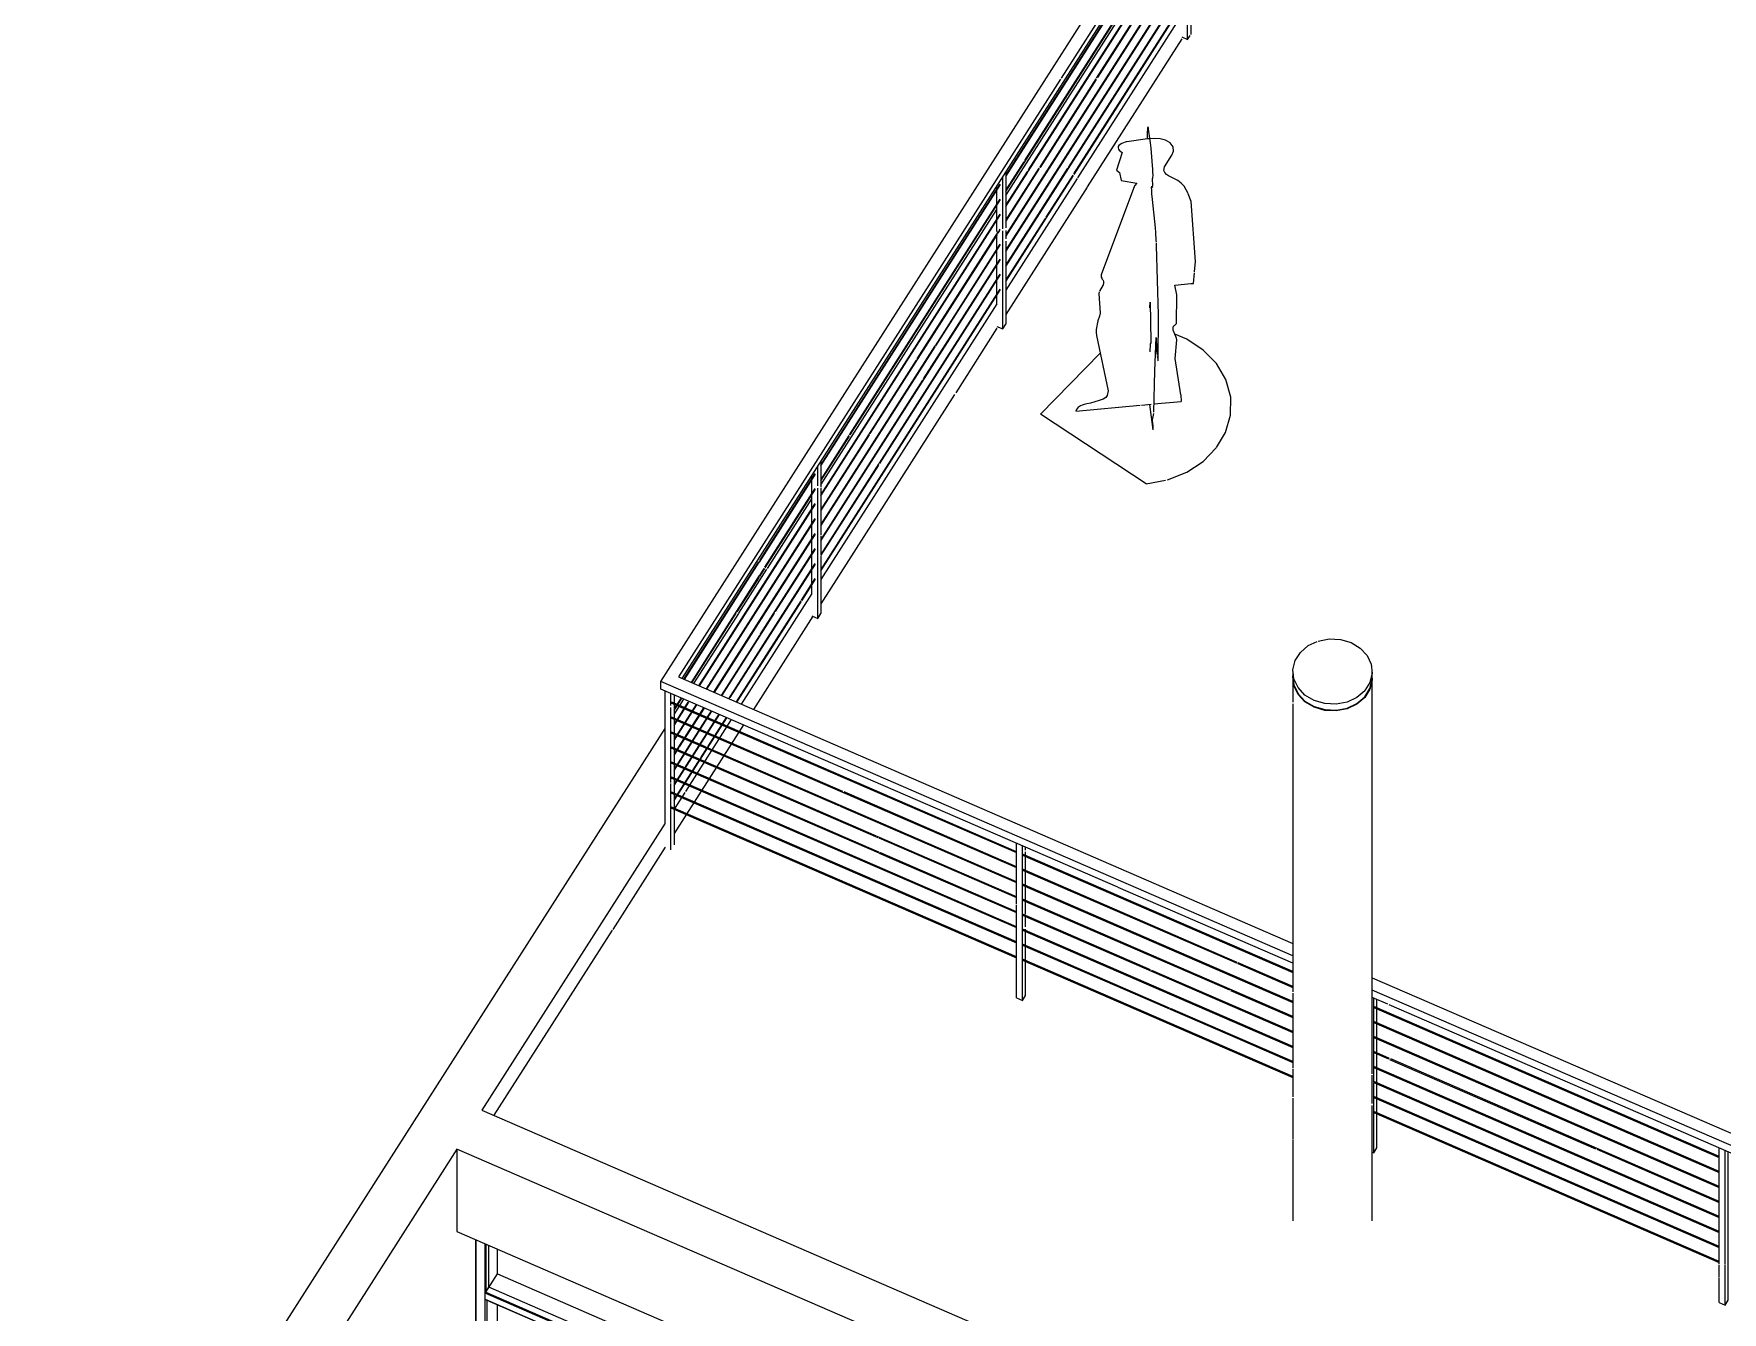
# Model space of a CAD drawing. Header units: millimetres. Extents: x -35445 to 232153, y -57203 to 42724.
# Drawn here: x 177990 to 184368, y -13025 to -8195 of the extents above; entities that cross this region are included whole.
import ezdxf

# ---------------------------------------------------------------- set-up
doc = ezdxf.new("R2010")
doc.units = ezdxf.units.MM
for name, color, linetype, lineweight in [('A-DETL-GENF', 92, 'Continuous', 9), ('A-DOOR', 31, 'Continuous', 9), ('A-DOOR-FRAM', 31, 'Continuous', 9), ('A-FLOR-HRAL', 11, 'Continuous', 9), ('A-GENM', 13, 'Continuous', 9), ('A-GLAZ-CURT', 52, 'Continuous', 9), ('A-GLAZ-CWMG', 51, 'Continuous', 9), ('A-ROOF', 132, 'Continuous', 9), ('A-WALL', 113, 'Continuous', 9)]:
    doc.layers.add(name, color=color, linetype=linetype, lineweight=lineweight)

# ---------------------------------------------------------------- blocks, each defined once
blk = doc.blocks.new('fire place hang - fire place hang-785282-Solar Analysis')
at = {"layer": 'A-GENM'}
for p, q in [((2232.3, -10604.9), (2232.3, -10627.6)), ((2232.3, -10630.4), (2232.3, -10721.2)), ((2523.6, -10646.3), (2504.2, -10676.9)), ((2532.3, -10627.6), (2532.3, -10604.9)), ((2532.3, -12124.1), (2532.3, -10630.4)), ((2232.3, -10727), (2232.3, -11815.4)), ((2232.3, -11820.2), (2232.3, -12103.6)), ((2232.3, -12107), (2232.3, -12212.1)), ((2532.3, -12237.4), (2532.3, -12129.4)), ((2232.3, -12216.9), (2232.3, -12373.1)), ((2532.3, -12552.3), (2532.3, -12243.8)), ((2232.3, -12374.7), (2232.3, -12441.6)), ((2232.3, -12442.7), (2232.3, -12680.5)), ((2532.3, -12680.5), (2532.3, -12554.6)), ((2033.9, -14630.6), (2022.5, -14625))]:
    blk.add_line(p, q, dxfattribs=at)
for points in [[(2312.4, -10714.3, 0), (2277.9, -10693.6, 0), (2251.8, -10665.8, 0), (2236.2, -10633, 0), (2232.5, -10598, 0), (2241, -10563.5, 0), (2260.9, -10532.4, 0), (2290.6, -10507.1, 0), (2324.3, -10490.9, 0)], [(2327.7, -10489.8, 0), (2369.3, -10481.8, 0), (2411.9, -10483.8, 0), (2452.2, -10495.6, 0)], [(2452.2, -10495.6, 0), (2486.7, -10516.2, 0), (2512.8, -10544, 0)], [(2512.8, -10544, 0), (2528.4, -10576.8, 0), (2532.1, -10611.8, 0), (2523.6, -10646.3, 0)], [(2233.3, -10613.7, 0), (2232.5, -10620.7, 0), (2236.2, -10655.7, 0), (2251.8, -10688.5, 0), (2277.9, -10716.3, 0), (2312.4, -10736.9, 0)], [(2236.2, -10658.5, 0), (2232.5, -10623.5, 0), (2233.4, -10615.7, 0)], [(2503.7, -10700.1, 0), (2523.6, -10669, 0), (2532.1, -10634.5, 0), (2532.3, -10627.6, 0)], [(2532.3, -10630.5, 0), (2532.1, -10637.3, 0), (2523.6, -10671.8, 0)], [(2312.4, -10739.8, 0), (2277.9, -10719.1, 0), (2251.8, -10691.3, 0), (2236.2, -10658.5, 0)], [(2395.3, -10728, 0), (2352.7, -10726.1, 0), (2312.4, -10714.3, 0)], [(2503.7, -10677.4, 0), (2474, -10702.7, 0), (2436.9, -10720, 0), (2395.3, -10728, 0)], [(2436.9, -10742.7, 0), (2474, -10725.4, 0), (2503.7, -10700.1, 0)], [(2523.6, -10671.8, 0), (2503.7, -10703, 0), (2474, -10728.2, 0)], [(2474, -10728.2, 0), (2436.9, -10745.5, 0), (2395.3, -10753.5, 0), (2352.7, -10751.6, 0), (2312.4, -10739.8, 0)], [(2312.4, -10736.9, 0), (2352.7, -10748.7, 0), (2395.3, -10750.7, 0), (2436.9, -10742.7, 0)], [(1609.4, -13913.8, 0), (1612.7, -13893.4, 0), (1628.9, -13833.4, 0)], [(1648.9, -14258.3, 0), (1627, -14199.3, 0), (1611.3, -14138.7, 0), (1602.1, -14077.5, 0), (1599.7, -14025.4, 0)], [(1782.4, -14456.8, 0), (1752.2, -14424.5, 0), (1711.8, -14371.7, 0), (1677.3, -14316.2, 0), (1649, -14258.6, 0)], [(3009.4, -14426.7, 0), (2991.3, -14448.2, 0), (2945.5, -14493.2, 0)], [(2021.9, -14624.7, 0), (1968.4, -14598.7, 0), (1907, -14561.6, 0), (1864.4, -14530.4, 0)], [(2848.5, -14566.9, 0), (2831.2, -14578.5, 0), (2768.5, -14613.1, 0), (2702, -14642.4, 0), (2698.6, -14643.5, 0)], [(2695.1, -14644.8, 0), (2632.2, -14666.2, 0), (2559.9, -14684.1, 0), (2485.6, -14696, 0), (2410.3, -14701.5, 0), (2334.6, -14700.7, 0), (2259.3, -14693.5, 0), (2185.2, -14679.9, 0), (2113.1, -14660.3, 0), (2043.7, -14634.7, 0), (2033.9, -14630.6, 0)]]:
    blk.add_polyline3d(points, dxfattribs=at)
blk = doc.blocks.new('Curtain Wall Dbl Glass - Curtain Wall Dbl Glass-V16-Solar Analysis')
at = {"layer": 'A-DOOR'}
for p, q in [((-183.9, -13252.7), (-819.6, -12977.1)), ((-819.6, -12977.1), (-819.6, -14156.1)), ((-810.7, -14142.2), (-810.7, -12980.9)), ((-183.9, -14191.2), (-183.9, -13252.7)), ((-181.1, -13253.9), (-181.1, -14193.1)), ((454.7, -13529.6), (-181.1, -13253.9)), ((-175, -13256.6), (-175, -14417.9)), ((-172.2, -14419.1), (-172.2, -13257.8)), ((454.7, -14708.6), (454.7, -13529.6)), ((-810.7, -14142.2), (-819.6, -14156.1)), ((-819.6, -14156.1), (-183.9, -14431.7)), ((-183.9, -14414), (-810.7, -14142.2)), ((-183.9, -14431.7), (-183.9, -14194.6)), ((-181.1, -14197.8), (-181.1, -14433)), ((-175, -14417.9), (-181.1, -14415.2)), ((-175, -14417.9), (-181.1, -14427.3)), ((-172.2, -14419.1), (-181.1, -14433)), ((-181.1, -14433), (454.7, -14708.6)), ((454.7, -14690.9), (-172.2, -14419.1))]:
    blk.add_line(p, q, dxfattribs=at)
at = {"layer": 'A-DOOR-FRAM'}
for p, q in [((-234.2, -13740.2), (-237.2, -13744.8)), ((-237.2, -13744.8), (-203.5, -13759.4)), ((-237.2, -13744.8), (-237.2, -13812.2)), ((-194.9, -13757.2), (-234.2, -13740.2)), ((-203.5, -13759.4), (-224.2, -13791.8)), ((-218.5, -13794.3), (-194.9, -13757.2)), ((-194.9, -13872.4), (-194.9, -13757.2)), ((-287.5, -13823.5), (-290.4, -13828.1)), ((-290.4, -13828.1), (-251.1, -13845.2)), ((-290.4, -13828.1), (-290.4, -13943.3)), ((-253.7, -13838.1), (-287.5, -13823.5)), ((-233, -13805.7), (-253.7, -13838.1)), ((-251.1, -13845.2), (-227.4, -13808.2)), ((-227.4, -13808.2), (-233, -13805.7)), ((-227.4, -13808.2), (-227.4, -13923.3)), ((-224.2, -13791.8), (-218.5, -13794.3)), ((-224.2, -13791.8), (-224.2, -13907)), ((-218.5, -13794.3), (-218.5, -13909.5)), ((-105, -13796.2), (-128.6, -13833.3)), ((-128.6, -13833.3), (-123, -13835.7)), ((-128.6, -13833.3), (-128.6, -13892.4)), ((-123, -13835.7), (-102.3, -13803.3)), ((-123, -13835.7), (-123, -13894.8)), ((-65.6, -13813.3), (-105, -13796.2)), ((-102.3, -13803.3), (-68.6, -13817.9)), ((-102.3, -13803.3), (-102.3, -13918.5)), ((-68.6, -13817.9), (-65.6, -13813.3)), ((-68.6, -13817.9), (-68.6, -13933.1)), ((-65.6, -13813.3), (-65.6, -13928.5)), ((-251.1, -13960.4), (-251.1, -13845.2)), ((-194.9, -13872.4), (-218.5, -13909.5)), ((-137.5, -13847.1), (-161.2, -13884.2)), ((-161.2, -13884.2), (-121.8, -13901.2)), ((-161.2, -13999.4), (-161.2, -13884.2)), ((-152.6, -13882), (-131.9, -13849.6)), ((-118.9, -13896.6), (-152.6, -13882)), ((-131.9, -13849.6), (-137.5, -13847.1)), ((-131.9, -13849.6), (-131.9, -13891)), ((-121.8, -13901.2), (-118.9, -13896.6)), ((-121.8, -13901.2), (-121.8, -14016.4)), ((-118.9, -13896.6), (-118.9, -14011.8)), ((-251.1, -13960.4), (-290.4, -13943.3)), ((-227.4, -13923.3), (-251.1, -13960.4)), ((-218.5, -13909.5), (-224.2, -13907)), ((-102.3, -13918.5), (-118.9, -13944.4)), ((-68.6, -13933.1), (-102.3, -13918.5)), ((-65.6, -13928.5), (-68.6, -13933.1)), ((-121.8, -14016.4), (-161.2, -13999.4)), ((-118.9, -14011.8), (-121.8, -14016.4))]:
    blk.add_line(p, q, dxfattribs=at)
blk = doc.blocks.new('Rectangular Mullion - 64 x 128 rectangular-909766-Solar Analysis')
at = {"layer": 'A-GLAZ-CWMG'}
for p, q in [((-854.6, -12751.2), (-854.6, -12949.8)), ((-819.2, -12965.1), (-819.2, -12766.6)), ((-772.7, -12880.9), (-772.7, -12786.7))]:
    blk.add_line(p, q, dxfattribs=at)
blk = doc.blocks.new('System Panel - Glazed-909767-Solar Analysis')
at = {"layer": 'A-GLAZ-CURT'}
for p, q in [((-816.6, -12767.7), (-816.6, -12949.8)), ((-804.8, -12931.2), (-804.8, -12772.8)), ((-816.6, -12949.8), (-804.8, -12931.2)), ((455, -13477.5), (-804.8, -12931.2)), ((-816.6, -12949.8), (455, -13501.2))]:
    blk.add_line(p, q, dxfattribs=at)
blk = doc.blocks.new('Rectangular Mullion - 64 x 128 rectangular-910876-Solar Analysis')
at = {"layer": 'A-GLAZ-CWMG'}
for p, q in [((-854.6, -12949.8), (-854.6, -14140.1)), ((-819.2, -12977.2), (-819.2, -12965.1)), ((-819.2, -14155.5), (-819.2, -12977.2)), ((-772.7, -14082.6), (-772.7, -12997.4)), ((-772.7, -14082.6), (-819.2, -14155.5)), ((-819.6, -14155.3), (-854.6, -14140.1))]:
    blk.add_line(p, q, dxfattribs=at)
blk = doc.blocks.new('Rectangular Mullion - 64 x 128 rectangular-909761-Solar Analysis')
at = {"layer": 'A-GLAZ-CWMG'}
for p, q in [((-816.6, -12949.8), (-772.7, -12880.9)), ((-772.7, -12880.9), (455, -13413.3)), ((-819.2, -12976.5), (-819.2, -12953.8)), ((455, -13506.4), (-819.2, -12953.8)), ((-819.2, -12976.5), (455, -13529)), ((455, -13506.4), (455, -13529))]:
    blk.add_line(p, q, dxfattribs=at)
blk = doc.blocks.new('Railing - 25mm-V59-Solar Analysis')
at = {"layer": 'A-FLOR-HRAL'}
for p, q in [((3843.1, -12843.3), (3843.1, -12405.1)), ((3865.3, -12844.1), (3865.3, -12414.7)), ((3876.9, -12714.2), (3876.9, -12419.7)), ((3876.9, -12842.3), (3876.9, -12714.7)), ((3843.1, -12891.6), (3843.1, -12847)), ((3865.3, -12998.2), (3865.3, -12846.8)), ((3876.9, -12980), (3876.9, -12844.4)), ((3843.1, -12988.6), (3843.1, -12893.9)), ((3843.1, -12988.6), (3865.3, -12998.2)), ((3865.3, -12998.2), (3876.9, -12980))]:
    blk.add_line(p, q, dxfattribs=at)
blk = doc.blocks.new('Railing - 25mm-V60-Solar Analysis')
at = {"layer": 'A-FLOR-HRAL'}
for p, q in [((2537.9, -12157.9), (2537.9, -11839.1)), ((2549.5, -12145.5), (2549.5, -11844.2)), ((2537.9, -12239), (2537.9, -12160.4)), ((2549.5, -12168), (2549.5, -12147.4)), ((2549.5, -12251.7), (2549.5, -12168.8)), ((2537.9, -12422.7), (2537.9, -12239.8)), ((2549.5, -12404.4), (2549.5, -12252)), ((2532.1, -12420.1), (2537.9, -12422.7)), ((2537.9, -12422.7), (2549.5, -12404.4))]:
    blk.add_line(p, q, dxfattribs=at)
blk = doc.blocks.new('Railing - 25mm-V61-Solar Analysis')
at = {"layer": 'A-FLOR-HRAL'}
for p, q in [((1188.4, -11483.8), (1188.4, -11253.9)), ((1210.5, -11847.1), (1210.5, -11263.5)), ((1222.2, -11279.7), (1222.2, -11268.6)), ((1222.2, -11521.1), (1222.2, -11286.5)), ((1188.4, -11837.5), (1188.4, -11487.6)), ((1222.2, -11569.9), (1222.2, -11524.6)), ((1222.2, -11828.9), (1222.2, -11577.7)), ((1188.4, -11837.5), (1210.5, -11847.1)), ((1210.5, -11847.1), (1222.2, -11828.9))]:
    blk.add_line(p, q, dxfattribs=at)
blk = doc.blocks.new('Railing - 25mm-V62-Solar Analysis')
at = {"layer": 'A-FLOR-HRAL'}
for p, q in [((449.1, -9812.7), (449.1, -9908.3)), ((415.3, -9900.7), (415.3, -9865.5)), ((437.4, -9902.7), (437.4, -9830.9)), ((415.3, -10061.6), (415.3, -9901.9)), ((437.4, -10081.5), (437.4, -9912.5)), ((449.1, -9911.7), (449.1, -10088.8)), ((415.3, -10309.4), (415.3, -10063.2)), ((437.4, -10163.7), (437.4, -10082.5)), ((449.1, -10092), (449.1, -10165.2)), ((437.4, -10404), (437.4, -10164.9)), ((449.1, -10167.9), (449.1, -10385.8)), ((415.3, -10394.4), (437.4, -10404)), ((437.4, -10404), (449.1, -10385.8))]:
    blk.add_line(p, q, dxfattribs=at)
blk = doc.blocks.new('Railing - 25mm-V63-Solar Analysis')
at = {"layer": 'A-FLOR-HRAL'}
for p, q in [((1136.1, -8932.3), (1136.1, -8737.4)), ((1147.8, -8719.2), (1147.8, -8928.1)), ((1114, -8942.4), (1114, -8772)), ((1114, -9215.8), (1114, -8952.8)), ((1136.1, -9215.7), (1136.1, -8940.2)), ((1147.8, -8938.6), (1147.8, -8970.8)), ((1147.8, -8978.6), (1147.8, -9292.2)), ((1136.1, -9310.5), (1136.1, -9217.3)), ((1114, -9300.9), (1136.1, -9310.5)), ((1136.1, -9310.5), (1147.8, -9292.2))]:
    blk.add_line(p, q, dxfattribs=at)
blk = doc.blocks.new('Railing - 25mm-V64-Solar Analysis')
at = {"layer": 'A-FLOR-HRAL'}
for p, q in [((1834.8, -7693.2), (1834.8, -7643.9)), ((1846.4, -7625.6), (1846.4, -7706.8)), ((1812.6, -7702.8), (1812.6, -7680.7)), ((1812.6, -7714.8), (1812.6, -7706.1)), ((1812.6, -7736.7), (1812.6, -7715.5)), ((1834.8, -7725.4), (1834.8, -7697.8)), ((1846.4, -7707.2), (1846.4, -7731.7)), ((1812.6, -8122.8), (1812.6, -7740.3)), ((1834.8, -8216.9), (1834.8, -7739.4)), ((1846.4, -7731.7), (1846.4, -7763.9)), ((1846.4, -7764.6), (1846.4, -8198.7)), ((1812.6, -8207.3), (1834.8, -8216.9)), ((1834.8, -8216.9), (1844, -8202.5))]:
    blk.add_line(p, q, dxfattribs=at)
blk = doc.blocks.new('Railing - 25mm-V67-Solar Analysis')
at = {"layer": 'A-FLOR-HRAL'}
for p, q in [((-138.9, -11176.9), (-138.9, -10678.4)), ((-116.8, -10733), (-116.8, -10688)), ((-105.2, -10695.3), (-105.2, -10751)), ((-116.8, -11024.2), (-116.8, -10740.8)), ((-105.2, -10752), (-105.2, -10880.9)), ((-105.2, -10881.2), (-105.2, -11035.4)), ((-116.8, -11278.3), (-116.8, -11028.3)), ((-105.2, -11035.8), (-105.2, -11260.1))]:
    blk.add_line(p, q, dxfattribs=at)
blk = doc.blocks.new('Railing - Railing-933841-Solar Analysis')
at = {"layer": 'A-FLOR-HRAL'}
for p, q in [((1824.1, -7670.1), (1147.8, -8728.7)), ((1147.8, -8734.6), (1826.8, -7671.8)), ((1147.8, -8791.3), (1826, -7729.7)), ((1825.8, -7724.1), (1219, -8673.9)), ((1824.1, -7783.5), (1232.3, -8709.7)), ((1232.3, -8715.6), (1826.8, -7785.2)), ((1824.1, -7840.2), (1489.9, -8363.2)), ((1495.3, -8360.7), (1826.8, -7841.9)), ((1147.8, -8961.3), (1826.8, -7898.6)), ((1824.1, -7953.5), (1147.8, -9012.1)), ((1147.8, -9018), (1826.8, -7955.2)), ((1147.8, -9074.7), (1826.8, -8011.9)), ((1737.7, -8032), (1147.8, -8955.4)), ((1824.1, -8010.2), (1383.3, -8700.1)), ((1405.8, -8727.4), (1826.8, -8068.6)), ((1796.3, -8110.4), (1403.5, -8725.2)), ((1488.1, -8366), (1274.7, -8700.1)), ((1278.4, -8700.1), (1490.7, -8367.9)), ((1215.5, -8679.3), (1147.8, -8785.4)), ((1272.9, -8702.8), (1147.8, -8898.7)), ((1381, -8703.7), (1147.8, -9068.8)), ((1147.8, -8904.6), (1275.7, -8704.3)), ((1229.4, -8714.2), (1147.8, -8842)), ((1147.8, -8847.9), (1230.9, -8717.9)), ((1400.9, -8729.3), (1298.9, -8888.8)), ((1300.6, -8892.2), (1403.4, -8731.3)), ((1125.4, -8763.6), (449.1, -9822.2)), ((449.1, -9828.1), (1128.1, -8765.3)), ((1125.4, -8820.3), (556.6, -9710.6)), ((560.4, -9710.6), (1128.1, -8822)), ((1125.4, -8877), (449.1, -9935.6)), ((449.1, -9941.5), (1128.1, -8878.7)), ((1147.8, -9131.4), (1300.4, -8892.5)), ((1296, -8893.4), (1147.8, -9125.5)), ((635.8, -9705.9), (1116.1, -8954.1)), ((1119.5, -8942.9), (812.3, -9423.7)), ((1125.4, -8990.4), (880.5, -9373.8)), ((884.2, -9373.8), (1128.1, -8992.1)), ((1119.5, -8948.8), (1125.6, -8939.3)), ((1125.4, -8933.7), (1121.1, -8940.5)), ((449.1, -10111.5), (1128.1, -9048.8)), ((1125.4, -9047), (836.4, -9499.4)), ((1125.4, -9103.7), (669.6, -9817.2)), ((671.9, -9819.4), (1128.1, -9105.4)), ((1125.4, -9160.4), (449.1, -10219)), ((449.1, -10224.9), (1128.1, -9162.1)), ((879.7, -9374.9), (450, -10047.5)), ((449.1, -10054.8), (881.3, -9378.4)), ((809.1, -9428.8), (449.1, -9992.3)), ((833.2, -9504.5), (449.1, -10105.6)), ((449.1, -9998.1), (632.8, -9710.6)), ((555.1, -9712.9), (449.1, -9878.9)), ((449.1, -9884.8), (557.5, -9715.1)), ((668.3, -9819.1), (449.1, -10162.3)), ((426.8, -9857.1), (217.2, -10185.2)), ((217.2, -10191.1), (429.4, -9858.9)), ((451, -10165.3), (668.3, -9825)), ((426.8, -9913.8), (237, -10210.8)), ((239.4, -10213), (429.4, -9915.5)), ((426.8, -9970.5), (-12.6, -10658.3)), ((-9.7, -10659.5), (429.4, -9972.2)), ((426.8, -10027.2), (15.7, -10670.5)), ((18.7, -10671.8), (429.4, -10028.9)), ((426.8, -10083.9), (44.1, -10682.8)), ((47, -10684.1), (429.4, -10085.6)), ((426.8, -10140.6), (219.4, -10465.1)), ((214.1, -10190), (-69.4, -10633.7)), ((-66.4, -10634.9), (216.5, -10192.2)), ((426.8, -10197.3), (100.8, -10707.4)), ((107.3, -10703.1), (429.4, -10199)), ((278.4, -10378.7), (429.4, -10142.3)), ((216.8, -10242.4), (-41, -10646)), ((133, -10379.5), (217.2, -10247.8)), ((233.8, -10215.9), (217.2, -10241.9)), ((218.4, -10245.9), (237.5, -10215.9)), ((426.8, -10253.9), (374.5, -10335.8)), ((376.9, -10337.9), (429.4, -10255.6)), ((-38, -10647.2), (129.9, -10384.3)), ((75.4, -10696.4), (274.8, -10384.3)), ((373.1, -10337.9), (129.2, -10719.7)), ((217.2, -10587.9), (374.7, -10341.4)), ((217.2, -10468.6), (72.4, -10695.1)), ((132.1, -10721), (216.1, -10589.6)), ((-78.5, -10704.6), (-105.2, -10746.4)), ((-104.7, -10751.5), (-75.5, -10705.9)), ((-116.8, -10723.1), (1188.4, -11289.1)), ((532.9, -11058.1), (-116.8, -10776.3)), ((1188.4, -11285.6), (-113.2, -10721.2)), ((-105.2, -10809), (-49.1, -10721.2)), ((-52.9, -10721.2), (-105.2, -10803.1)), ((-21.7, -10729.2), (-105.2, -10859.8)), ((-105.2, -10865.7), (-18.8, -10730.5)), ((35, -10753.8), (-105.2, -10973.1)), ((-105.2, -10979), (37.9, -10755.1)), ((63.3, -10766.1), (-105.2, -11029.8)), ((-105.2, -11035.7), (66.3, -10767.4)), ((6.6, -10741.5), (-88, -10889.6)), ((-84.3, -10889.6), (9.6, -10742.8)), ((91.7, -10778.4), (20.6, -10889.6)), ((-116.8, -10779.8), (1188.4, -11345.8)), ((13.7, -10889.6), (-116.8, -10833)), ((-116.8, -10836.5), (519.5, -11112.4)), ((-105.2, -11092.4), (94.6, -10779.7)), ((659.9, -11226.5), (-116.8, -10889.7)), ((-116.8, -10893.2), (664.1, -11231.8)), ((-88.1, -10889.7), (-105.2, -10916.5)), ((-105.2, -10922.4), (-85.3, -10891.2)), ((18, -10893.7), (-5.8, -10930.9)), ((1188.4, -11399), (14.8, -10890.1)), ((668.3, -11286.8), (-116.8, -10946.4)), ((-116.8, -10949.8), (668.3, -11290.3)), ((-8.4, -10935.1), (-105.2, -11086.5)), ((1188.4, -11569), (-116.8, -11003.1)), ((-116.8, -11006.5), (1188.4, -11572.5)), ((1188.4, -11625.7), (-116.8, -11059.7)), ((-116.8, -11063.2), (1188.4, -11629.2)), ((1188.4, -11342.3), (536.8, -11059.8)), ((1188.4, -11682.4), (-116.8, -11116.4)), ((-116.8, -11119.9), (1188.4, -11685.9)), ((521.7, -11113.4), (1188.4, -11402.5)), ((1188.4, -11455.7), (662.2, -11227.5)), ((668.3, -11233.6), (1188.4, -11459.1)), ((1188.4, -11512.4), (671.6, -11288.3)), ((669.2, -11290.7), (1188.4, -11515.8)), ((2232.5, -11738.4), (1210.5, -11295.2)), ((1210.5, -11298.7), (2232.5, -11741.8)), ((2021.9, -11703.7), (1210.5, -11351.9)), ((1210.5, -11355.4), (2021.9, -11707.2)), ((2232.5, -11851.8), (1210.5, -11408.6)), ((1210.5, -11412), (2232.5, -11855.2)), ((2232.5, -11908.4), (1210.5, -11465.3)), ((1210.5, -11468.7), (1992.9, -11808)), ((1694.4, -11731.8), (1210.5, -11522)), ((1210.5, -11525.4), (2232.5, -11968.6)), ((2232.5, -12021.8), (1210.5, -11578.6)), ((1210.5, -11582.1), (2232.5, -12025.3)), ((1766, -11876.2), (1210.5, -11635.3)), ((1210.5, -11638.8), (2021.4, -11990.4)), ((2232.5, -12135.2), (1210.5, -11692)), ((1210.5, -11695.5), (2232.5, -12138.6)), ((2232.5, -11965.1), (1699.1, -11733.8)), ((2024.3, -11708.3), (2232.5, -11798.5)), ((2232.5, -11795.1), (2025.2, -11705.2)), ((1996.4, -11809.5), (2232.5, -11911.9)), ((2232.5, -12078.5), (1769.7, -11877.8)), ((3843.1, -12436.8), (2537.9, -11870.8)), ((2537.9, -11874.3), (3843.1, -12440.2)), ((2021.9, -11990.6), (2232.5, -12081.9)), ((3843.1, -12493.5), (2537.9, -11927.5)), ((2537.9, -11930.9), (3843.1, -12496.9)), ((3843.1, -12550.1), (2537.9, -11984.2)), ((2537.9, -11987.6), (3843.1, -12553.6)), ((2596.9, -12066.4), (2537.9, -12040.8)), ((2537.9, -12044.3), (2594, -12068.6)), ((3843.1, -12663.5), (2537.9, -12097.5)), ((2537.9, -12101), (3843.1, -12667)), ((2597, -12070), (3375.4, -12407.5)), ((3843.1, -12606.8), (2601.9, -12068.6)), ((3843.1, -12720.2), (2537.9, -12154.2)), ((2537.9, -12157.7), (3843.1, -12723.7)), ((3843.1, -12776.9), (2537.9, -12210.9)), ((2537.9, -12214.4), (3843.1, -12780.3)), ((3843.1, -12833.6), (2537.9, -12267.6)), ((2537.9, -12271), (3843.1, -12837)), ((3380.2, -12409.6), (3843.1, -12610.3))]:
    blk.add_line(p, q, dxfattribs=at)
for name in ['Railing - 25mm-V64-Solar Analysis', 'Railing - 25mm-V63-Solar Analysis', 'Railing - 25mm-V62-Solar Analysis', 'Railing - 25mm-V67-Solar Analysis', 'Railing - 25mm-V61-Solar Analysis', 'Railing - 25mm-V60-Solar Analysis', 'Railing - 25mm-V59-Solar Analysis']:
    blk.add_blockref(name, (0, 0))
blk = doc.blocks.new('Top Rail Type - Top Rail_Internal_-934463-Solar Analysis')
at = {"layer": 'A-FLOR-HRAL'}
for p, q in [((-74.1, -10631.6), (2511.7, -6584.4)), ((-155.8, -10642.7), (1761.7, -7641.4)), ((1572.3, -8026.4), (1357.1, -8363.2)), ((1354.5, -8367.3), (-88.3, -10625.4)), ((-155.8, -10671), (-155.8, -10642.7)), ((2232.5, -11678.4), (-155.8, -10642.7)), ((-88.3, -10625.4), (2232.5, -11631.8)), ((1570.7, -11419.7), (-155.8, -10671)), ((2232.5, -11706.7), (1572.1, -11420.3)), ((2532.1, -11761.7), (5157.4, -12900.1)), ((5178.4, -12955.8), (2532.1, -11808.2)), ((2591, -11862.1), (2532.1, -11836.6)), ((5178.4, -12984.1), (2595.6, -11864.1))]:
    blk.add_line(p, q, dxfattribs=at)
blk = doc.blocks.new('RPC Male - Alex-954582-Solar Analysis')
at = {"layer": 'A-DETL-GENF'}
for p, q in [((1592.3, -8607.4), (1585.9, -8610.6)), ((1598.2, -8605), (1592.3, -8607.4)), ((1602.6, -8603.7), (1598.2, -8605)), ((1604.6, -8603.9), (1602.6, -8603.7)), ((1683.8, -8592.5), (1604.6, -8603.9)), ((1682.6, -8556.6), (1682.3, -8565.7)), ((1682.3, -8565.7), (1682.3, -8590.1)), ((1683.3, -8549), (1682.6, -8556.6)), ((1685.3, -8548.4), (1683.3, -8549)), ((1692.2, -8592), (1683.8, -8592.5)), ((1686.5, -8552.1), (1685.3, -8548.4)), ((1687.2, -8555.7), (1686.5, -8552.1)), ((1693.6, -8598.4), (1687.2, -8555.7)), ((1708.3, -8590.9), (1692.7, -8591.9)), ((1694.8, -8608.1), (1693.6, -8598.4)), ((1696.8, -8627.3), (1694.8, -8608.1)), ((1731.1, -8592.1), (1708.3, -8590.9)), ((1751.4, -8597.3), (1731.1, -8592.1)), ((1768.9, -8607.5), (1751.4, -8597.3)), ((1780.7, -8622.8), (1768.9, -8607.5)), ((1587, -8644), (1566.5, -8711.1)), ((1572.4, -8621.9), (1571.9, -8626.7)), ((1571.9, -8626.7), (1573.5, -8631.2)), ((1575, -8618.2), (1572.4, -8621.9)), ((1573.5, -8631.2), (1576.5, -8635.4)), ((1579.8, -8614.3), (1575, -8618.2)), ((1576.5, -8635.4), (1583.4, -8641.6)), ((1585.9, -8610.6), (1579.8, -8614.3)), ((1583.4, -8641.6), (1587, -8644)), ((1702.3, -8693.2), (1696.8, -8627.3)), ((1747.1, -8698.6), (1775.7, -8654.1)), ((1775.7, -8654.1), (1781.8, -8638.4)), ((1781.8, -8638.4), (1780.7, -8622.8)), ((1566.5, -8711.1), (1576.9, -8719.7)), ((1576.9, -8719.7), (1584.1, -8750.2)), ((1703.1, -8706.5), (1702.3, -8693.2)), ((1703.7, -8718.9), (1703.1, -8706.5)), ((1704, -8730.1), (1703.7, -8718.9)), ((1703.9, -8739.5), (1704, -8730.1)), ((1745.5, -8711.7), (1747.1, -8698.6)), ((1748.8, -8720), (1745.5, -8711.7)), ((1754.6, -8726.7), (1748.8, -8720)), ((1762.3, -8732.3), (1754.6, -8726.7)), ((1798.3, -8750.4), (1762.3, -8732.3)), ((1633.5, -8769.7), (1507.8, -9106.2)), ((1584.1, -8750.2), (1642.8, -8759.4)), ((1642.8, -8759.4), (1633.5, -8769.7)), ((1698.9, -8776.1), (1699.1, -8771.9)), ((1699.1, -8785.2), (1698.9, -8776.1)), ((1699.1, -8771.9), (1699.7, -8771.2)), ((1700, -8799.9), (1699.1, -8785.2)), ((1699.7, -8771.2), (1701.7, -8776.4)), ((1702, -8821.7), (1700, -8799.9)), ((1701.7, -8776.4), (1702.3, -8775.9)), ((1702.3, -8775.9), (1702.6, -8773)), ((1702.6, -8743.2), (1702.7, -8742.2)), ((1702.8, -8769.2), (1702.6, -8743.2)), ((1702.6, -8773), (1702.8, -8769.2)), ((1702.7, -8742.2), (1702.9, -8741.7)), ((1702.9, -8741.7), (1703.1, -8741.4)), ((1703.1, -8741.4), (1703.3, -8741.2)), ((1703.3, -8741.2), (1703.6, -8740.9)), ((1703.6, -8740.9), (1703.8, -8740.4)), ((1703.8, -8740.4), (1703.9, -8739.5)), ((1810.6, -8760.1), (1798.3, -8750.4)), ((1821.1, -8771.8), (1810.6, -8760.1)), ((1837.1, -8799.4), (1821.1, -8771.8)), ((1847.6, -8829.5), (1837.3, -8799.8)), ((1712.8, -8928), (1702, -8821.7)), ((1864.6, -9056.3), (1847.6, -8829.5)), ((1714.5, -8946.4), (1712.8, -8928)), ((1715.1, -8955.8), (1714.5, -8946.4)), ((1715.7, -8965.7), (1715.1, -8955.8)), ((1716.3, -8975.9), (1715.7, -8965.7)), ((1716.7, -8983.1), (1716.3, -8975.9)), ((1717.3, -8995.8), (1716.8, -8986)), ((1724.8, -9256.7), (1717.3, -8995.8)), ((1861.1, -9094.3), (1864.6, -9056.3)), ((1507.8, -9106.2), (1507.7, -9110.6)), ((1507.7, -9110.6), (1508.5, -9114.8)), ((1508.5, -9114.8), (1510.1, -9118.6)), ((1510.1, -9118.6), (1512, -9122)), ((1856.9, -9138.3), (1860.6, -9098.8)), ((1500.9, -9170.6), (1499, -9177.2)), ((1499, -9177.2), (1504.3, -9250.6)), ((1515.4, -9144.1), (1502.2, -9168.2)), ((1512, -9122), (1513.9, -9125.2)), ((1513.9, -9125.2), (1515.6, -9128)), ((1517.1, -9137.3), (1515.4, -9144.1)), ((1515.6, -9128), (1516.6, -9130.5)), ((1516.6, -9130.5), (1517.1, -9137.3)), ((1786.5, -9144.6), (1847.1, -9138.6)), ((1794, -9182), (1786.5, -9144.6)), ((1792.4, -9289.7), (1794, -9182)), ((1847.1, -9138.6), (1856.9, -9138.3)), ((1692.2, -9230.8), (1693.6, -9209.2)), ((1693.6, -9209.2), (1695.8, -9358.2)), ((1496.2, -9279.7), (1488.9, -9312.9)), ((1502, -9262.3), (1496.2, -9279.7)), ((1504.3, -9250.6), (1502, -9262.3)), ((1723.6, -9430.1), (1724.8, -9258.7)), ((1779.6, -9309), (1780.7, -9302.4)), ((1780.4, -9315.6), (1779.6, -9309)), ((1780.7, -9302.4), (1781.5, -9301.1)), ((1781.5, -9301.1), (1783.2, -9299.3)), ((1783.2, -9299.3), (1785.3, -9297.2)), ((1785.3, -9297.2), (1787.6, -9295)), ((1787.6, -9295), (1789.8, -9292.9)), ((1789.8, -9292.9), (1791.5, -9291)), ((1791.5, -9291), (1792.4, -9289.7)), ((1488.9, -9312.9), (1488.7, -9324.3)), ((1488.7, -9324.3), (1490.2, -9335.3)), ((1490.2, -9335.3), (1534.2, -9544.4)), ((1693, -9366.7), (1692.1, -9397.4)), ((1693.2, -9365.6), (1693, -9366.7)), ((1695.3, -9365.6), (1693.2, -9365.6)), ((1695.5, -9364.2), (1695.3, -9365.6)), ((1695.8, -9358.2), (1695.5, -9364.2)), ((1711.2, -9469.3), (1716.4, -9342.3)), ((1716.4, -9342.3), (1717.2, -9387.5)), ((1792.4, -9344.9), (1780.4, -9315.6)), ((1832.2, -9349.4), (1786.7, -9330.9)), ((1788.3, -9422.1), (1793.4, -9351.9)), ((1793.4, -9351.9), (1792.4, -9344.9)), ((1893.9, -9390.2), (1832.2, -9349.4)), ((1504.2, -9401.8), (1279.2, -9632.7)), ((1717.2, -9387.5), (1717.8, -9393.6)), ((1717.8, -9393.6), (1719.7, -9409.7)), ((1720.3, -9414.1), (1721.7, -9424.9)), ((1721.7, -9424.9), (1722.5, -9429.7)), ((1722.5, -9429.7), (1723.1, -9431.6)), ((1723.1, -9431.6), (1723.6, -9430.1)), ((1808.5, -9559.4), (1788.3, -9422.1)), ((1943.6, -9441.3), (1893.9, -9390.2)), ((1706.7, -9624.4), (1711.2, -9469.3)), ((1978.9, -9501.1), (1943.6, -9441.3)), ((1997.4, -9568), (1978.9, -9501.1)), ((1531.3, -9562.4), (1526, -9569.1)), ((1534.2, -9544.4), (1531.3, -9562.4)), ((1808.5, -9559.4), (1810.2, -9584.9)), ((1412, -9620.8), (1656.1, -9598.8)), ((1415.3, -9614.9), (1412, -9620.8)), ((1418.5, -9610.2), (1415.3, -9614.9)), ((1421.9, -9606.3), (1418.5, -9610.2)), ((1425.8, -9603.3), (1421.9, -9606.3)), ((1430.6, -9600.7), (1425.8, -9603.3)), ((1436.5, -9598.4), (1430.6, -9600.7)), ((1444, -9596.3), (1436.5, -9598.4)), ((1454, -9593.8), (1444, -9596.3)), ((1468.3, -9590.4), (1454.2, -9593.8)), ((1483.7, -9586.3), (1468.3, -9590.4)), ((1500.7, -9581.1), (1484.4, -9586.1)), ((1515.1, -9575.4), (1500.7, -9581.1)), ((1526, -9569.1), (1515.1, -9575.4)), ((1660.5, -9598.4), (1697.4, -9595.1)), ((1704.9, -9691.5), (1692.2, -9595.5)), ((1702.3, -9654.2), (1706.5, -9630.1)), ((1707.6, -9594.1), (1810.2, -9584.9)), ((1996.9, -9636.7), (1997.4, -9568)), ((1677.6, -9896.2), (1279.2, -9632.7)), ((1703.8, -9669), (1702.3, -9654.2)), ((1704.3, -9674.9), (1703.8, -9669)), ((1704.6, -9680), (1704.3, -9674.9)), ((1704.8, -9684.3), (1704.6, -9680)), ((1704.9, -9688.1), (1704.8, -9684.3)), ((1704.9, -9691.5), (1704.9, -9688.1)), ((1978.1, -9701.4), (1996.9, -9636.7)), ((1944.1, -9758.3), (1978.1, -9701.4)), ((1831.4, -9851.9), (1893.5, -9811)), ((1893.5, -9811), (1943, -9760.1)), ((1677.6, -9896.2), (1751.6, -9882.3)), ((1758.8, -9881), (1831.4, -9851.9))]:
    blk.add_line(p, q, dxfattribs=at)

msp = doc.modelspace()

# ---------------------------------------------------------------- linework, layer by layer
at = {"color": 27, "lineweight": 9}
for start_param, end_param in [(2.816092, 4.643481), (4.739247, 6.444451)]:
    msp.add_ellipse((181358.7, -764.9), major_axis=(46410.6, 0), ratio=0.823831, start_param=start_param, end_param=end_param, dxfattribs=at)
at = {"color": 252, "lineweight": 9}
msp.add_ellipse((181358.7, -764.9), major_axis=(48731.1, 0), ratio=0.823831, start_param=4.712728, end_param=6.444451, dxfattribs=at)
at = {"layer": 'A-ROOF'}
for p, q in [((182327.2, -8214.3), (181970, -8773.4)), ((181969.2, -8774.6), (181661.9, -9255.7)), ((181628.5, -9307.9), (181472.9, -9551.4)), ((181468.6, -9558.2), (180963.2, -10349.2)), ((180933.3, -10396.1), (180708.4, -10748)), ((180671, -10806.6), (180408.9, -11216.7)), ((180375.6, -11268.9), (180177, -11579.7)), ((180175.6, -11581.9), (179728.7, -12281.4))]:
    msp.add_line(p, q, dxfattribs=at)
at = {"layer": 'A-WALL'}
for p, q in [((181661.9, -8806.6), (182081.4, -8149.9)), ((182326.9, -8123), (181932.8, -8739.8)), ((181931.2, -8742.3), (181661.9, -9163.9)), ((180963.2, -9900.1), (181628.1, -8859.4)), ((181628.5, -9216), (180963.2, -10257.4)), ((180761.4, -10215.9), (180929.4, -9953)), ((180653.8, -10384.3), (180759.7, -10218.6)), ((180929.9, -10309.6), (180662.5, -10728.1)), ((180483.7, -10650.6), (180653.1, -10385.4)), ((180408.9, -10767.6), (180446.3, -10709.2)), ((178012.6, -14518.3), (180375.2, -10820.5)), ((180625, -10786.7), (180451.7, -11058.1)), ((180449.3, -11061.7), (180408.9, -11124.9)), ((180375.6, -11177.1), (179682.8, -12261.5)), ((179682.8, -12261.5), (183311.6, -13835)), ((179588.7, -12408.7), (178926.6, -13445)), ((183619.8, -14156.7), (179588.7, -12408.7)), ((179588.7, -12408.7), (179588.7, -12720.5)), ((179588.7, -12720.5), (184742.1, -14955.2)), ((179659.5, -14140.1), (179659.5, -12751.2))]:
    msp.add_line(p, q, dxfattribs=at)

# ---------------------------------------------------------------- block references
at = {"layer": 'A-DETL-GENF'}
msp.add_blockref('RPC Male - Alex-954582-Solar Analysis', (180514.1, 0), dxfattribs=at)
at = {"layer": 'A-DOOR'}
msp.add_blockref('Curtain Wall Dbl Glass - Curtain Wall Dbl Glass-V16-Solar Analysis', (180514.1, 0), dxfattribs=at)
at = {"layer": 'A-FLOR-HRAL'}
for name in ['Top Rail Type - Top Rail_Internal_-934463-Solar Analysis', 'Railing - Railing-933841-Solar Analysis']:
    msp.add_blockref(name, (180514.1, 0), dxfattribs=at)
at = {"layer": 'A-GENM'}
msp.add_blockref('fire place hang - fire place hang-785282-Solar Analysis', (180514.1, 0), dxfattribs=at)
at = {"layer": 'A-GLAZ-CURT'}
msp.add_blockref('System Panel - Glazed-909767-Solar Analysis', (180514.1, 0), dxfattribs=at)
at = {"layer": 'A-GLAZ-CWMG'}
for name in ['Rectangular Mullion - 64 x 128 rectangular-909766-Solar Analysis', 'Rectangular Mullion - 64 x 128 rectangular-909761-Solar Analysis', 'Rectangular Mullion - 64 x 128 rectangular-910876-Solar Analysis']:
    msp.add_blockref(name, (180514.1, 0), dxfattribs=at)

doc.saveas('drawing.dxf')
